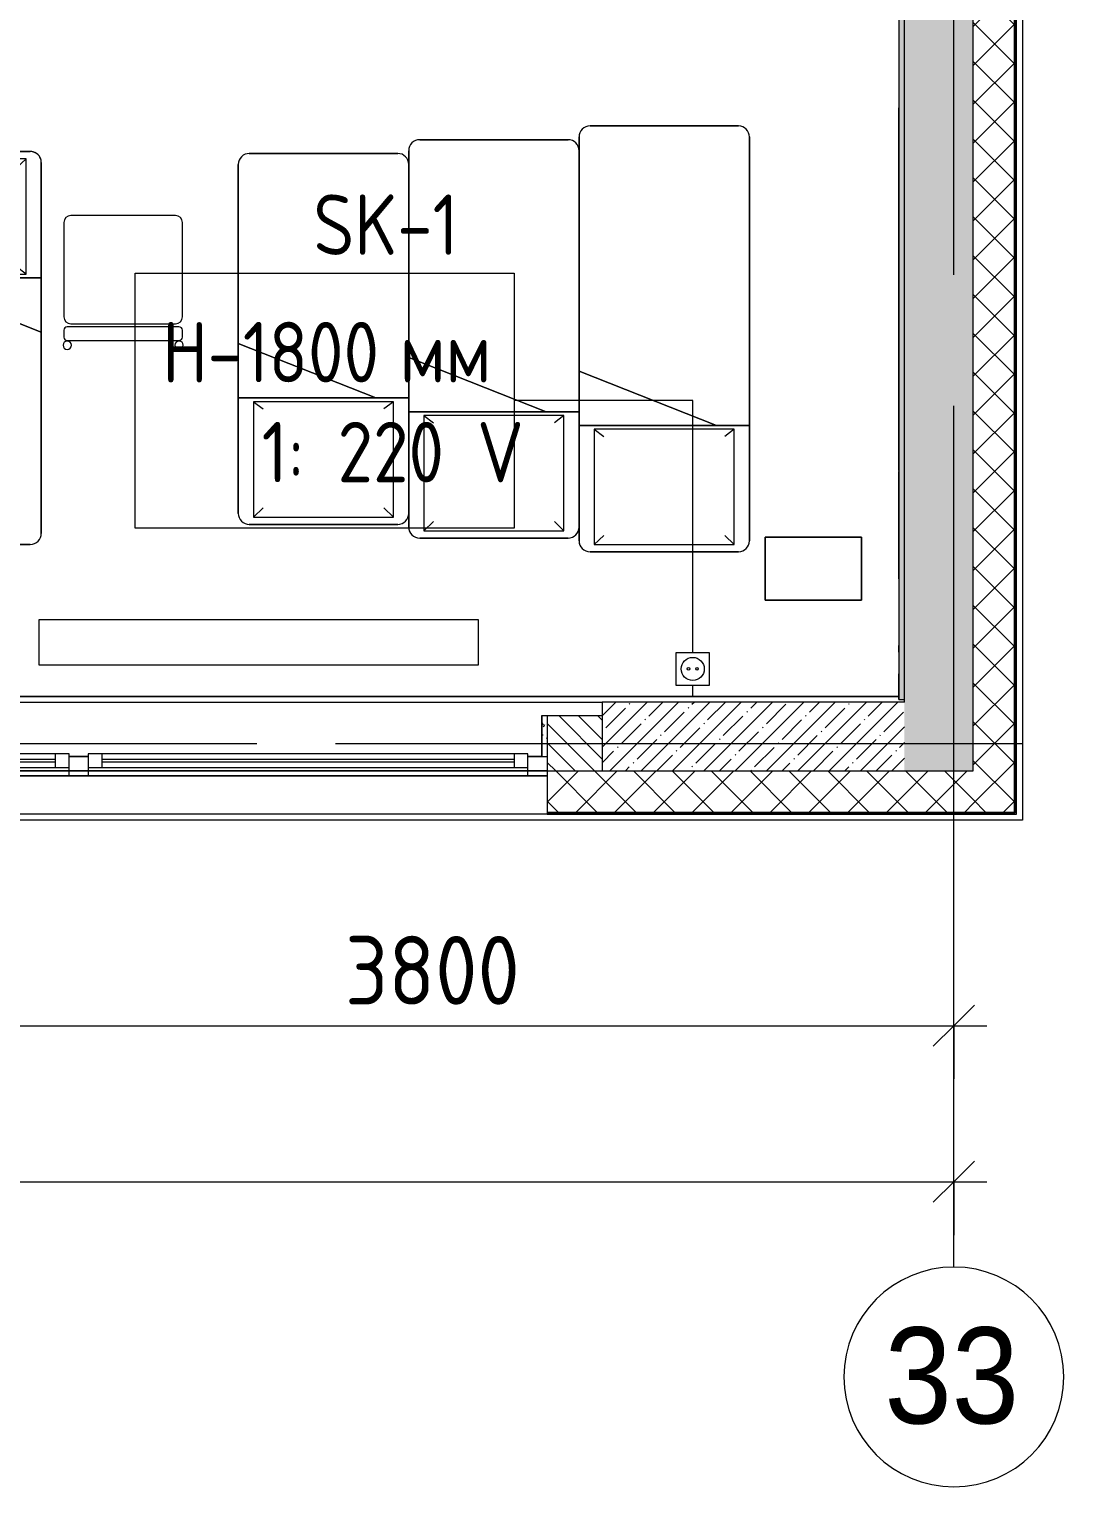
# Model space of a CAD drawing. Header units: millimetres. Extents: x 1322 to 199238, y -8553 to 29000.
# Drawn here: x 46114 to 49879, y -2706 to 2600 of the extents above; entities that cross this region are included whole.
import ezdxf

# ---------------------------------------------------------------- set-up
doc = ezdxf.new("R2010")
doc.units = ezdxf.units.MM
doc.linetypes.add('Осевая', pattern=[3175, 635, -476.25, 1587.5, -476.25])
for name, color, linetype, lineweight in [('A-ANNO-DIMS', 7, 'Continuous', 9), ('A-ANNO-DIMS-100', 7, 'Continuous', 9), ('A-DETL-GENF', 7, 'Continuous', 9), ('A-GLAZ', 7, 'Continuous', 9), ('A-GLAZ-1', 7, 'Continuous', 13), ('A-WALL', 7, 'Continuous', 9), ('E-ELEC-FIXT-IDEN', 7, 'Continuous', 9), ('I-WALL', 7, 'Continuous', 9), ('M-EQPM', 7, 'Continuous', 9), ('Оси', 7, 'Continuous', 9), ('Оси-1', 7, 'Continuous', 20), ('Оси-2', 7, 'Осевая', 9), ('Электрические приборы', 7, 'Continuous', 9)]:
    doc.layers.add(name, color=color, linetype=linetype, lineweight=lineweight)
for name, color, linetype, lineweight, true_color in [('A-WALL-1', 7, 'Continuous', 9, 0x3c3c3c), ('A-WALL-FNSH-1', 7, 'Continuous', 9, 0x3c3c3c), ('I-FURN-1', 7, 'Continuous', 9, 0xf0f0f0), ('M-EQPM-3', 7, 'Continuous', 9, 0xd4d4d4), ('Оси розеток', 7, 'Continuous', 9, 0xff1e23)]:
    doc.layers.add(name, color=color, linetype=linetype, lineweight=lineweight, true_color=true_color)
doc.styles.add('Arial', font='arial.ttf', dxfattribs={"width": 0.9, "height": 350})
doc.styles.add('GOST Common_3', font='GOST_Common.ttf', dxfattribs={"width": 0.9, "height": 220})
doc.styles.add('ISOCPEUR', font='isocpeur.ttf', dxfattribs={"width": 0.9, "height": 250})
doc.dimstyles.new('ISO-2_5_0_9К_БОЛЬШОЙ_1', dxfattribs={"dimscale": 304.8, "dimtxt": 248.995294, "dimasz": 0.492126, "dimexe": 0.393701, "dimexo": 0.984252, "dimgap": 0, "dimtad": 1, "dimdec": 0, "dimrnd": 10, "dimzin": 0, "dimdsep": 46, "dimtxsty": 'ISOCPEUR', "dimblk1": 'OBLIQUE', "dimblk2": 'OBLIQUE', "dimsah": 1, "dimcen": 0.09, "dimdle": 0.393701, "dimazin": 0, "dimtfac": 1, "dimtdec": 4, "dimtix": 1, "dimtmove": 0, "dimatfit": 3, "dimfxl": 1, "dimtvp": 1, "dimtolj": 1, "dimtzin": 0, "dimarcsym": 2})
pattern_1 = [(45, (-75531.33, 0), (-70.71068, 70.71068), []), (135, (-75531.33, 0), (-70.71068, -70.71068), [])]
pattern_2 = [(45, (-75531.33, 0), (-57.024626, 57.024626), []), (45, (-75474.3, 0), (-57.024626, 57.024626), [100.806, -20.161, 3.353, -16.808])]
pattern_3 = [(0, (-75531.326, 0), (121.92, 30.48), [10.058, -81.382, 10.058, -81.382, -487.68]), (0, (-75531.326, 0), (121.92, 30.48), [-182.88, 10.058, -172.822, 10.058, -81.382, -213.36]), (0, (-75531.326, 0), (121.92, 30.48), [-457.2, 10.058, -50.902, 10.058, -142.342]), (120, (-75485.606, 15.24), (-87.356454, 90.345817), [10.058, -81.382, 10.058, -81.382, -487.68]), (120, (-75485.606, 15.24), (-87.356454, 90.345817), [-182.88, 10.058, -172.822, 10.058, -81.382, -213.36]), (120, (-75485.606, 15.24), (-87.356454, 90.345817), [-457.2, 10.058, -50.902, 10.058, -142.342]), (240, (-75470.366, 76.2), (-34.563546, -120.825817), [10.058, -81.382, 10.058, -81.382, -487.68]), (240, (-75470.366, 76.2), (-34.563546, -120.825817), [-182.88, 10.058, -172.822, 10.058, -81.382, -213.36]), (240, (-75470.366, 76.2), (-34.563546, -120.825817), [-457.2, 10.058, -50.902, 10.058, -142.342])]

# ---------------------------------------------------------------- blocks, each defined once
blk = doc.blocks.new('120_Окно_СКБ_2Ст_Фрамуга сверху - 120_Окно_СКБ_2Ст_2300х2500_h_ ДОО-19727959-План размещения напольных электротехнических лючков и розеток 1 этажа в осях 23_1-33')
at = {"layer": 'A-GLAZ'}
for p, q in [((1150, -57), (-1150, -57)), ((-1080, -57), (1080, -57)), ((-1130, -127), (-1080, -127)), ((-1030, -107), (470, -107)), ((470, -117), (-1030, -117)), ((520, -127), (590, -127)), ((520, -127), (590, -127)), ((640, -107), (1030, -107)), ((1030, -117), (640, -117)), ((1080, -127), (1130, -127))]:
    blk.add_line(p, q, dxfattribs=at)
at = {"layer": 'A-GLAZ-1'}
for p, q in [((-1150, -127), (-1150, -57)), ((-1150, -57), (-1080, -57)), ((-1080, -57), (-1080, -127)), ((520, -87), (-1080, -87)), ((-1080, -87), (-1080, -137)), ((-1030, -137), (-1030, -87)), ((470, -137), (470, -87)), ((520, -127), (520, -57)), ((520, -57), (590, -57)), ((520, -137), (520, -87)), ((590, -57), (590, -127)), ((1080, -87), (590, -87)), ((590, -87), (590, -137)), ((640, -137), (640, -87)), ((1030, -137), (1030, -87)), ((1080, -127), (1080, -57)), ((1080, -57), (1150, -57)), ((1080, -137), (1080, -87)), ((1150, -57), (1150, -127)), ((-1080, -127), (-1150, -127)), ((-1080, -137), (520, -137)), ((590, -127), (520, -127)), ((590, -137), (1080, -137)), ((1150, -127), (1080, -127))]:
    blk.add_line(p, q, dxfattribs=at)
blk = doc.blocks.new('Блок Розеток и Выключателей - Блок Розеток и Выключателей_SK1-27362739-План размещения напольных электротехнических лючков и розеток 1 этажа в осях 23_1-33')
at = {"layer": 'A-DETL-GENF'}
for p, q in [((-60, -40), (60, -40)), ((-60, -160), (-60, -40)), ((60, -40), (60, -160)), ((60, -160), (-60, -160))]:
    blk.add_line(p, q, dxfattribs=at)
for centre, radius in [((0, -100), 42), ((-15.6, -100), 4.8), ((15.6, -100), 4.8)]:
    blk.add_circle(centre, radius, dxfattribs=at)
at = {"layer": 'Оси розеток'}
blk.add_line((0, 0), (0, -40), dxfattribs=at)
blk = doc.blocks.new('Bed - Small Sizes - 1_119-V31-План размещения напольных электротехнических лючков и розеток 1 этажа в осях 23_1-33')
at = {"layer": 'I-FURN-1'}
for p, q in [((247.3, 0), (-292.7, 0)), ((-292.7, 0), (247.3, 0)), ((247.3, 0), (-292.7, 0)), ((-292.7, 0), (247.3, 0)), ((-332.7, -40), (-332.7, -460)), ((-332.7, -460), (-332.7, -40)), ((-332.7, -40), (-332.7, -460)), ((-332.7, -460), (-332.7, -40)), ((-277.5, -26.2), (-242.7, -60)), ((232.5, -26.2), (-277.5, -26.2)), ((-277.5, -26.2), (-277.5, -446.2)), ((232.5, -26.2), (-277.5, -26.2)), ((-277.5, -26.2), (-277.5, -446.2)), ((232.5, -26.2), (197.3, -60)), ((232.5, -446.2), (232.5, -26.2)), ((232.5, -446.2), (232.5, -26.2)), ((287.3, -460), (287.3, -40)), ((287.3, -40), (287.3, -460)), ((287.3, -657.7), (287.3, -40)), ((287.3, -40), (287.3, -657.7)), ((-277.5, -446.2), (-242.7, -420)), ((232.5, -446.2), (197.3, -420)), ((-332.7, -460), (-212.7, -460)), ((-212.7, -460), (-332.7, -460)), ((-332.7, -460), (-332.7, -1390)), ((-332.7, -1390), (-332.7, -460)), ((-332.7, -460), (-212.7, -460)), ((-277.5, -446.2), (232.5, -446.2)), ((-277.5, -446.2), (232.5, -446.2)), ((-212.7, -460), (287.3, -460)), ((287.3, -460), (-212.7, -460)), ((287.3, -460), (-212.7, -460)), ((-212.7, -460), (287.3, -657.7)), ((287.3, -657.7), (-212.7, -460)), ((-212.7, -460), (287.3, -460)), ((-212.7, -460), (287.3, -657.7)), ((-212.7, -460), (287.3, -460)), ((287.3, -657.7), (287.3, -460)), ((287.3, -460), (287.3, -657.7)), ((287.3, -1390), (287.3, -657.7)), ((287.3, -657.7), (287.3, -1390)), ((-292.7, -1430), (247.3, -1430)), ((247.3, -1430), (-292.7, -1430))]:
    blk.add_line(p, q, dxfattribs=at)
for centre, start, end in [((-292.7, -40), 90, 180), ((-292.7, -40), 90, 180), ((247.3, -40), 360, 90), ((247.3, -40), 0, 90), ((-292.7, -40), 90, 180), ((-292.7, -40), 165, 180), ((-292.7, -40), 150, 165), ((-292.7, -40), 90, 150), ((247.3, -40), 0, 90), ((247.3, -40), 75, 90), ((247.3, -40), 0, 75), ((-292.7, -1390), 180, 270), ((-292.7, -1390), 180, 270), ((247.3, -1390), 270, 0), ((247.3, -1390), 270, 0)]:
    blk.add_arc(centre, 40, start, end, dxfattribs=at)
blk = doc.blocks.new('Bed - Small Sizes - 1_118-25585773-План размещения напольных электротехнических лючков и розеток 1 этажа в осях 23_1-33')
at = {"layer": 'I-FURN-1'}
for p, q in [((247.3, 0), (-292.7, 0)), ((-292.7, 0), (247.3, 0)), ((247.3, 0), (-292.7, 0)), ((-292.7, 0), (247.3, 0)), ((-332.7, -40), (-332.7, -460)), ((-332.7, -460), (-332.7, -40)), ((-332.7, -40), (-332.7, -460)), ((-332.7, -460), (-332.7, -40)), ((-277.5, -26.2), (-242.7, -60)), ((232.5, -26.2), (-277.5, -26.2)), ((-277.5, -26.2), (-277.5, -446.2)), ((232.5, -26.2), (-277.5, -26.2)), ((-277.5, -26.2), (-277.5, -446.2)), ((232.5, -26.2), (197.3, -60)), ((232.5, -446.2), (232.5, -26.2)), ((232.5, -446.2), (232.5, -26.2)), ((287.3, -460), (287.3, -40)), ((287.3, -40), (287.3, -90)), ((287.3, -90), (287.3, -40)), ((287.3, -40), (287.3, -90)), ((287.3, -90), (287.3, -460)), ((287.3, -510), (287.3, -90)), ((287.3, -90), (287.3, -510)), ((-277.5, -446.2), (-242.7, -420)), ((232.5, -446.2), (197.3, -420)), ((-332.7, -460), (-212.7, -460)), ((-212.7, -460), (-332.7, -460)), ((-332.7, -460), (-332.7, -1510)), ((-332.7, -1510), (-332.7, -460)), ((-332.7, -460), (-212.7, -460)), ((-277.5, -446.2), (232.5, -446.2)), ((-277.5, -446.2), (232.5, -446.2)), ((-212.7, -460), (287.3, -460)), ((287.3, -460), (-212.7, -460)), ((287.3, -460), (-212.7, -460)), ((-212.7, -460), (287.3, -657.7)), ((287.3, -657.7), (-212.7, -460)), ((-212.7, -460), (287.3, -460)), ((-212.7, -460), (287.3, -657.7)), ((-212.7, -460), (287.3, -460)), ((287.3, -657.7), (287.3, -460)), ((287.3, -460), (287.3, -510)), ((287.3, -510), (287.3, -657.7)), ((287.3, -657.7), (287.3, -510)), ((287.3, -510), (287.3, -657.7)), ((287.3, -1510), (287.3, -657.7)), ((287.3, -657.7), (287.3, -1460)), ((287.3, -1460), (287.3, -1510)), ((-292.7, -1550), (247.3, -1550)), ((247.3, -1550), (-292.7, -1550))]:
    blk.add_line(p, q, dxfattribs=at)
for centre, start, end in [((-292.7, -40), 90, 180), ((-292.7, -40), 90, 180), ((247.3, -40), 360, 90), ((247.3, -40), 0, 90), ((-292.7, -40), 90, 180), ((-292.7, -40), 90, 180), ((247.3, -40), 0, 90), ((247.3, -40), 0, 90), ((-292.7, -1510), 180, 270), ((-292.7, -1510), 180, 270), ((247.3, -1510), 270, 360), ((247.3, -1510), 270, 0)]:
    blk.add_arc(centre, 40, start, end, dxfattribs=at)
blk = doc.blocks.new('Bed - Small Sizes - Single 5-25585953-План размещения напольных электротехнических лючков и розеток 1 этажа в осях 23_1-33')
at = {"layer": 'I-FURN-1'}
for p, q in [((247.3, 0), (-292.7, 0)), ((-292.7, 0), (247.3, 0)), ((247.3, 0), (-292.7, 0)), ((-292.7, 0), (247.3, 0)), ((-332.7, -40), (-332.7, -410)), ((-332.7, -460), (-332.7, -40)), ((-332.7, -40), (-332.7, -460)), ((-332.7, -460), (-332.7, -40)), ((-277.5, -26.2), (-242.7, -60)), ((232.5, -26.2), (-277.5, -26.2)), ((-277.5, -26.2), (-277.5, -446.2)), ((232.5, -26.2), (-277.5, -26.2)), ((-277.5, -26.2), (-277.5, -446.2)), ((232.5, -26.2), (197.3, -60)), ((232.5, -446.2), (232.5, -26.2)), ((232.5, -446.2), (232.5, -26.2)), ((287.3, -460), (287.3, -40)), ((287.3, -40), (287.3, -90)), ((287.3, -90), (287.3, -40)), ((287.3, -40), (287.3, -90)), ((287.3, -90), (287.3, -460)), ((287.3, -510), (287.3, -90)), ((287.3, -90), (287.3, -510)), ((-332.7, -410), (-332.7, -460)), ((-277.5, -446.2), (-242.7, -420)), ((232.5, -446.2), (197.3, -420)), ((-332.7, -460), (-212.7, -460)), ((-212.7, -460), (-332.7, -460)), ((-332.7, -460), (-332.7, -607.7)), ((-332.7, -607.7), (-332.7, -460)), ((-332.7, -460), (-212.7, -460)), ((-277.5, -446.2), (232.5, -446.2)), ((-277.5, -446.2), (232.5, -446.2)), ((-212.7, -460), (287.3, -460)), ((287.3, -460), (-212.7, -460)), ((287.3, -460), (-212.7, -460)), ((-212.7, -460), (287.3, -657.7)), ((287.3, -657.7), (-212.7, -460)), ((-212.7, -460), (287.3, -460)), ((-212.7, -460), (287.3, -657.7)), ((-212.7, -460), (287.3, -460)), ((287.3, -657.7), (287.3, -460)), ((287.3, -460), (287.3, -510)), ((287.3, -510), (287.3, -657.7)), ((287.3, -657.7), (287.3, -510)), ((287.3, -510), (287.3, -657.7)), ((-332.7, -607.7), (-332.7, -1410)), ((-332.7, -1410), (-332.7, -607.7)), ((287.3, -1410), (287.3, -657.7)), ((287.3, -657.7), (287.3, -1360)), ((287.3, -1360), (287.3, -1410)), ((-292.7, -1450), (247.3, -1450)), ((247.3, -1450), (-292.7, -1450))]:
    blk.add_line(p, q, dxfattribs=at)
for centre, start, end in [((-292.7, -40), 90, 180), ((-292.7, -40), 90, 180), ((247.3, -40), 360, 90), ((247.3, -40), 0, 90), ((-292.7, -40), 90, 180), ((-292.7, -40), 90, 180), ((247.3, -40), 0, 90), ((247.3, -40), 0, 90), ((-292.7, -1410), 180, 270), ((-292.7, -1410), 180, 270), ((247.3, -1410), 270, 0), ((247.3, -1410), 270, 0)]:
    blk.add_arc(centre, 40, start, end, dxfattribs=at)
blk = doc.blocks.new('Bed - Small Sizes - Single 6-25586073-План размещения напольных электротехнических лючков и розеток 1 этажа в осях 23_1-33')
at = {"layer": 'I-FURN-1'}
for p, q in [((247.3, 0), (-292.7, 0)), ((-292.7, 0), (247.3, 0)), ((247.3, 0), (-292.7, 0)), ((-292.7, 0), (247.3, 0)), ((-332.7, -40), (-332.7, -410)), ((-332.7, -460), (-332.7, -40)), ((-332.7, -40), (-332.7, -460)), ((-332.7, -460), (-332.7, -40)), ((-277.5, -26.2), (-242.7, -60)), ((232.5, -26.2), (-277.5, -26.2)), ((-277.5, -26.2), (-277.5, -446.2)), ((232.5, -26.2), (-277.5, -26.2)), ((-277.5, -26.2), (-277.5, -446.2)), ((232.5, -26.2), (197.3, -60)), ((232.5, -446.2), (232.5, -26.2)), ((232.5, -446.2), (232.5, -26.2)), ((287.3, -460), (287.3, -40)), ((287.3, -40), (287.3, -460)), ((287.3, -657.7), (287.3, -40)), ((287.3, -40), (287.3, -657.7)), ((-332.7, -410), (-332.7, -460)), ((-277.5, -446.2), (-242.7, -420)), ((232.5, -446.2), (197.3, -420)), ((-332.7, -460), (-212.7, -460)), ((-212.7, -460), (-332.7, -460)), ((-332.7, -460), (-332.7, -607.7)), ((-332.7, -607.7), (-332.7, -460)), ((-332.7, -460), (-212.7, -460)), ((-277.5, -446.2), (232.5, -446.2)), ((-277.5, -446.2), (232.5, -446.2)), ((-212.7, -460), (287.3, -460)), ((287.3, -460), (-212.7, -460)), ((287.3, -460), (-212.7, -460)), ((-212.7, -460), (287.3, -657.7)), ((287.3, -657.7), (-212.7, -460)), ((-212.7, -460), (287.3, -460)), ((-212.7, -460), (287.3, -657.7)), ((-212.7, -460), (287.3, -460)), ((287.3, -657.7), (287.3, -460)), ((287.3, -460), (287.3, -657.7)), ((-332.7, -607.7), (-332.7, -1310)), ((-332.7, -1310), (-332.7, -607.7)), ((287.3, -1310), (287.3, -657.7)), ((287.3, -657.7), (287.3, -1310)), ((-292.7, -1350), (247.3, -1350)), ((247.3, -1350), (-292.7, -1350))]:
    blk.add_line(p, q, dxfattribs=at)
for centre, start, end in [((-292.7, -40), 90, 180), ((-292.7, -40), 90, 180), ((247.3, -40), 360, 90), ((247.3, -40), 0, 90), ((-292.7, -40), 90, 180), ((-292.7, -40), 90, 180), ((247.3, -40), 0, 90), ((247.3, -40), 0, 90), ((-292.7, -1310), 180, 270), ((-292.7, -1310), 180, 270), ((247.3, -1310), 270, 0), ((247.3, -1310), 270, 0)]:
    blk.add_arc(centre, 40, start, end, dxfattribs=at)
blk = doc.blocks.new('Стул Breuer - 1_189-25586788-План размещения напольных электротехнических лючков и розеток 1 этажа в осях 23_1-33')
at = {"layer": 'I-FURN-1'}
for p, q in [((-215.9, 215.9), (-215.9, -127)), ((190.5, 241.3), (-190.5, 241.3)), ((215.9, -127), (215.9, 215.9)), ((-190.5, -152.4), (190.5, -152.4)), ((-215.9, -176.2), (-215.9, -200.8)), ((203.2, -163.5), (-203.2, -163.5)), ((215.9, -200.8), (215.9, -176.2)), ((-203.2, -213.5), (203.2, -213.5))]:
    blk.add_line(p, q, dxfattribs=at)
for centre, radius, start, end in [((-190.5, 215.9), 25.4, 90, 180), ((190.5, 215.9), 25.4, 0, 90), ((-190.5, -127), 25.4, 180, 270), ((190.5, -127), 25.4, 270, 360), ((-203.2, -176.2), 12.7, 90, 180), ((-203.2, -200.8), 12.7, 180, 270), ((203.2, -176.2), 12.7, 360, 90), ((203.2, -200.8), 12.7, 270, 360), ((-203.5, -230.6), 15.1, 360, 180), ((-203.5, -230.6), 15.1, 180, 360), ((203.7, -230.6), 15.1, 360, 180), ((203.7, -230.6), 15.1, 180, 360)]:
    blk.add_arc(centre, radius, start, end, dxfattribs=at)
blk = doc.blocks.new('radiator_prado_classic_z_tip_30_po exemplyaru - Classic Z Тип 30-300-31137165-План размещения напольных электротехнических лючков и розеток 1 этажа в осях 23_1-33')
at = {"layer": 'M-EQPM-3'}
for p, q in [((0, 228), (0, 64)), ((1600, 228), (0, 228)), ((1600, 64), (1600, 228)), ((0, 64), (1600, 64))]:
    blk.add_line(p, q, dxfattribs=at)
blk = doc.blocks.new('Ось сетки - D8-29747960-План размещения напольных электротехнических лючков и розеток 1 этажа в осях 23_1-33')
at = {"layer": 'Оси-1'}
for start, end in [(360, 180), (180, 360)]:
    blk.add_arc((0, 0), 4, start, end, dxfattribs=at)
blk = doc.blocks.new('DIMBLOCK12-План размещения напольных электротехнических лючков и розеток 1 этажа в осях 23_1-33')
at = {"layer": 'A-ANNO-DIMS-100'}
for p, q in [((45678.7, -1221.7), (45678.7, -907.7)), ((49478.7, -1221.7), (49478.7, -907.7)), ((45678.7, -1027.7), (49598.7, -1027.7)), ((45678.7, -1027.7), (45678.7, -1221.7)), ((49478.7, -1027.7), (49478.7, -1221.7))]:
    blk.add_line(p, q, dxfattribs=at)
at = {"layer": 'A-ANNO-DIMS-100', "lineweight": 20}
for p, q in [((45678.7, -1027.7), (45753.7, -952.7)), ((49478.7, -1027.7), (49553.7, -952.7)), ((45678.7, -1027.7), (45603.7, -1102.7)), ((49478.7, -1027.7), (49403.7, -1102.7))]:
    blk.add_line(p, q, dxfattribs=at)
at = {"layer": 'A-ANNO-DIMS-100', "color": 0, "insert": (47262.6, -701.1), "char_height": 250, "width": 758.478, "attachment_point": 1, "line_spacing_factor": 1.149209, "style": 'ISOCPEUR'}
blk.add_mtext('3800', dxfattribs=at)
blk = doc.blocks.new('_Oblique')
at = {"color": 0, "linetype": 'ByBlock', "lineweight": -2}
blk.add_line((-0.5, -0.5), (0.5, 0.5), dxfattribs=at)
blk = doc.blocks.new('DIMBLOCK26-План размещения напольных электротехнических лючков и розеток 1 этажа в осях 23_1-33')
at = {"layer": 'A-ANNO-DIMS-100'}
for p, q in [((9028.7, -1789.6), (9028.7, -1475.6)), ((49478.7, -1789.6), (49478.7, -1475.6)), ((8908.7, -1595.6), (49598.7, -1595.6)), ((9028.7, -1595.6), (9028.7, -1789.6)), ((49478.7, -1595.6), (49478.7, -1789.6))]:
    blk.add_line(p, q, dxfattribs=at)
at = {"layer": 'A-ANNO-DIMS-100', "lineweight": 20}
for p, q in [((9028.7, -1595.6), (9103.7, -1520.6)), ((49478.7, -1595.6), (49553.7, -1520.6)), ((9028.7, -1595.6), (8953.7, -1670.6)), ((49478.7, -1595.6), (49403.7, -1670.6))]:
    blk.add_line(p, q, dxfattribs=at)
at = {"layer": 'A-ANNO-DIMS-100', "color": 0, "insert": (28834.7, -1269), "char_height": 250, "width": 1005.558, "attachment_point": 1, "line_spacing_factor": 1.149209, "style": 'ISOCPEUR'}
blk.add_mtext('40450', dxfattribs=at)

msp = doc.modelspace()

# ---------------------------------------------------------------- hatches: boundary and pattern name
at = {"layer": 'A-WALL'}
h = msp.add_hatch(dxfattribs=at)
h.set_pattern_fill('FP_5', color=256, style=0, pattern_type=2)
h.set_pattern_definition(pattern_1)
h.paths.add_polyline_path([(49548.7, -250), (49698.7, -250), (49698.7, 7700), (49548.7, 7700), (49548.7, -100)])
h.paths.add_polyline_path([(49548.7, 8900), (49698.7, 8900), (49698.7, 10820), (49548.7, 10820), (49548.7, 9353.7)])
h.paths.add_polyline_path([(49548.7, 13120), (49698.7, 13120), (49698.7, 13670), (49548.7, 13670)])
h.paths.add_polyline_path([(49548.7, 15220), (49698.7, 15220), (49698.7, 21550), (49548.7, 21550), (49548.7, 17270.3)])
h = msp.add_hatch(dxfattribs=at)
h.set_pattern_fill('FP_1', color=256, style=0, pattern_type=2)
h.set_pattern_definition([(135, (-75531.326, 0), (-35.35534, -35.35534), [])])
h.paths.add_polyline_path([(48198.7, -100), (48198.7, 100), (47998.7, 100), (47998.7, -100)])
h.paths.add_polyline_path([(45698.7, -100), (45698.7, 100), (45598.7, 100), (45598.7, -100)])
h.paths.add_polyline_path([(43596.1, -100), (43798.7, -100), (43798.7, 100), (43298.7, 100), (43298.7, -100)])
h.paths.add_polyline_path([(41498.7, -100), (41498.7, 100), (40448.7, 100), (40448.7, -100), (40936, -100)])
h.paths.add_polyline_path([(38148.7, -100), (38148.7, 100), (37898.7, 100), (37898.7, -100)])
h.paths.add_polyline_path([(35198.7, -100), (36098.7, -100), (36098.7, 100), (35198.7, 100)])
h.paths.add_polyline_path([(34138.7, -100), (34298.7, -100), (34298.7, 100), (33948.7, 100), (33948.7, -100), (34123.7, -100)])
h.paths.add_polyline_path([(30698.7, -100), (30698.7, 100), (29648.7, 100), (29648.7, -100), (30295.4, -100)])
h.paths.add_polyline_path([(27348.7, -100), (27348.7, 100), (27098.7, 100), (27098.7, -100)])
h.paths.add_polyline_path([(26198.7, -100), (26198.7, 100), (25298.7, 100), (25298.7, -100)])
h.paths.add_polyline_path([(22573.7, -100), (22573.7, 100), (21573.7, 100), (21573.7, -100), (22315, -100)])
h.paths.add_polyline_path([(18998.7, -100), (19248.7, -100), (19248.7, 100), (18998.7, 100), (18998.7, 56.5)])
h.paths.add_polyline_path([(16994.7, -100), (17198.7, -100), (17198.7, 100), (16398.7, 100), (16398.7, -100)])
h = msp.add_hatch(dxfattribs=at)
h.set_pattern_fill('FP_5', color=256, style=0, pattern_type=2)
h.set_pattern_definition(pattern_1)
h.paths.add_polyline_path([(49548.7, -250), (49548.7, -100), (47998.7, -100), (47998.7, -250), (48916.4, -250)])
h.paths.add_polyline_path([(45698.7, -250), (45698.7, -100), (44698.7, -100), (44698.7, -250), (44926.2, -250)])
h.paths.add_polyline_path([(43596.1, -250), (43798.7, -250), (43798.7, -100), (42398.7, -100), (42398.7, -250)])
h.paths.add_polyline_path([(41498.7, -250), (41498.7, -100), (40448.7, -100), (40448.7, -250), (40936, -250)])
h.paths.add_polyline_path([(38148.7, -250), (38148.7, -100), (36998.7, -100), (36998.7, -250), (37610.8, -250)])
h.paths.add_polyline_path([(33948.7, -250), (34298.7, -250), (34298.7, -100), (33948.7, -100)])
h.paths.add_polyline_path([(35615.7, -250), (36098.7, -250), (36098.7, -100), (35198.7, -100), (35198.7, -250)])
h.paths.add_polyline_path([(32498.7, -250), (32498.7, -100), (31598.7, -100), (31598.7, -250)])
h.paths.add_polyline_path([(29648.7, -250), (30698.7, -250), (30698.7, -100), (29648.7, -100)])
h.paths.add_polyline_path([(27098.7, -250), (27348.7, -250), (27348.7, -100), (25298.7, -100), (25298.7, -250), (26305.2, -250)])
h.paths.add_polyline_path([(24398.7, -250), (24398.7, -100), (23498.7, -100), (23498.7, -250), (23645.1, -250)])
h.paths.add_polyline_path([(21548.7, -250), (22598.7, -250), (22598.7, -100), (21548.7, -100)])
h.paths.add_polyline_path([(18998.7, -250), (19248.7, -250), (19248.7, -100), (18098.7, -100), (18098.7, -250)])
h.paths.add_polyline_path([(16398.7, -250), (17198.7, -250), (17198.7, -100), (16398.7, -100)])
h.paths.add_polyline_path([(15498.7, -250), (15498.7, -100), (13678.7, -100), (13678.7, -250), (14334.6, -250)])
at = {"layer": 'I-WALL'}
h = msp.add_hatch(dxfattribs=at)
h.set_pattern_fill('FP_31', color=256, style=0, pattern_type=2)
h.set_pattern_definition(pattern_3)
h.paths.add_polyline_path([(49298.7, 160), (49298.7, 7700), (49278.7, 7700), (49278.7, 160)])
h.paths.add_polyline_path([(49298.7, 8900), (49298.7, 9980), (49278.7, 9980), (49278.7, 8900)])
h = msp.add_hatch(dxfattribs=at)
h.set_pattern_fill('FP_2', color=256, style=0, pattern_type=2)
h.set_pattern_definition(pattern_2)
h.paths.add_polyline_path([(49548.7, -100), (49548.7, 7700), (49496.7, 7700), (49496.7, 7720), (49298.7, 7720), (49298.7, -100)])
h = msp.add_hatch(dxfattribs=at)
h.set_pattern_fill('FP_2', color=256, style=0, pattern_type=2)
h.set_pattern_definition(pattern_2)
h.paths.add_polyline_path([(48916.4, -100), (49298.7, -100), (49298.7, 150), (48198.7, 150), (48198.7, -100)])
h = msp.add_hatch(dxfattribs=at)
h.set_pattern_fill('FP_31', color=256, style=0, pattern_type=2)
h.set_pattern_definition(pattern_3)
h.paths.add_polyline_path([(47998.7, -48), (47998.7, 100), (47978.7, 100), (47978.7, -48)])

# ---------------------------------------------------------------- linework, layer by layer
at = {"layer": 'A-WALL'}
for p, q in [((49728.7, 11722), (49728.7, -280)), ((49298.7, 150), (49298.7, 7720)), ((49698.7, -250), (49698.7, 7700)), ((49701.7, -253), (49701.7, 7700)), ((48198.7, 150), (48198.7, -100)), ((43798.7, -100), (47998.7, -100)), ((47998.7, -100), (49298.7, -100)), ((47998.7, -258), (45698.7, -258)), ((47998.7, -250), (49698.7, -250)), ((47998.7, -253), (49701.7, -253)), ((49728.7, -280), (33948.7, -280))]:
    msp.add_line(p, q, dxfattribs=at)
at = {"layer": 'A-WALL-1'}
for p, q in [((49548.7, -100), (49548.7, 7700)), ((49278.7, 7262.3), (49278.7, 160)), ((49278.7, 160), (49298.7, 160)), ((49298.7, 150), (48198.7, 150)), ((47978.7, 100), (47978.7, -48)), ((47998.7, 100), (47978.7, 100)), ((48198.7, 100), (47998.7, 100)), ((47998.7, 100), (47998.7, -250)), ((47978.7, -48), (47998.7, -48)), ((47998.7, -100), (49548.7, -100))]:
    msp.add_line(p, q, dxfattribs=at)
at = {"layer": 'A-WALL-FNSH-1'}
for p, q in [((49706.7, -258), (49706.7, 7700)), ((49278.7, 1923.3), (49277.7, 1923.3)), ((49277.7, 1850), (49277.7, 1448.9)), ((49277.7, 1382.7), (49278.7, 1382.7)), ((49278.7, 599.2), (49277.7, 599.2)), ((49277.7, 599.2), (49277.7, 342)), ((49278.7, 366.3), (49277.7, 366.3)), ((49277.7, 356.3), (49278.7, 356.3)), ((49277.7, 342), (49278.7, 342)), ((49278.7, 332), (49277.7, 332)), ((49277.7, 332), (49277.7, 253.6)), ((49277.7, 253.6), (49278.7, 253.6)), ((45718.7, 170), (49277.7, 170)), ((49277.7, 171), (45719.7, 171)), ((47977.7, 100), (47977.7, -48)), ((47978.7, 100), (47977.7, 100)), ((47977.7, -48), (47978.7, -48)), ((47998.7, -250), (47998.7, -258)), ((47998.7, -258), (49706.7, -258))]:
    msp.add_line(p, q, dxfattribs=at)
at = {"layer": 'E-ELEC-FIXT-IDEN'}
for p, q in [((48528.2, 1247.7), (47878.1, 1247.7)), ((48528.2, 331), (48528.2, 1247.7))]:
    msp.add_line(p, q, dxfattribs=at)
at = {"layer": 'E-ELEC-FIXT-IDEN', "flags": 128}
msp.add_lwpolyline([(46499.1, 1711.7), (47878.1, 1711.7), (47878.1, 783.7), (46499.1, 783.7)], close=True, dxfattribs=at)
at = {"layer": 'I-FURN-1'}
for p, q in [((49142.4, 751), (48792.4, 751)), ((48792.4, 751), (48792.4, 521)), ((48792.4, 521), (48792.4, 751)), ((48792.4, 751), (49142.4, 751)), ((49142.4, 521), (49142.4, 751)), ((49142.4, 751), (49142.4, 521)), ((48792.4, 521), (49142.4, 521)), ((49142.4, 521), (48792.4, 521))]:
    msp.add_line(p, q, dxfattribs=at)
at = {"layer": 'I-WALL'}
for p, q in [((49277.7, 2313.2), (49278.7, 2313.2)), ((49277.7, 1850), (49277.7, 2313.2)), ((49277.7, 2038.8), (49278.7, 2038.8)), ((49277.7, 2028.2), (49278.7, 2028.2)), ((49277.7, 1899.5), (49278.7, 1899.5)), ((49278.7, 1652.2), (49277.7, 1652.2)), ((49277.7, 992.8), (49277.7, 1448.9)), ((49277.7, 1399.5), (49278.7, 1399.5)), ((49277.7, 1342.4), (49278.7, 1342.4)), ((49277.7, 1258.8), (49278.7, 1258.8)), ((49277.7, 992.8), (49278.7, 992.8)), ((49277.7, 989.1), (49278.7, 989.1)), ((49277.7, 599.2), (49277.7, 989.1)), ((49277.7, 160), (49277.7, 253.6)), ((49277.7, 160), (49278.7, 160)), ((45698.7, 150), (48198.7, 150)), ((47998.7, -100), (45698.7, -100))]:
    msp.add_line(p, q, dxfattribs=at)
for points, knots in [([(49277.7, 2028.2), (49277.7, 1855.9), (49277.7, 1815.5), (49277.7, 1608.1), (49277.7, 1342.4), (49277.7, 1342.4)], [-5.726484, -5.726484, -5.726484, -5.726484, -4.17647, -2.110488, 0, 0, 0, 0]), ([(49277.7, 1342.4), (49277.7, 1342.4), (49277.7, 1608.1), (49277.7, 1815.5), (49277.7, 1855.9), (49277.7, 2028.2)], [0, 0, 0, 0, 2.110488, 4.17647, 5.726484, 5.726484, 5.726484, 5.726484]), ([(49277.7, 366.3), (49277.7, 359), (49277.7, 350.7), (49277.7, 343.1), (49277.7, 342)], [1.1427281, 1.1427281, 1.1427281, 1.1427281, 1.25295, 1.272376, 1.272376, 1.272376, 1.272376]), ([(49277.7, 332), (49277.7, 333.1), (49277.7, 340.7), (49277.7, 349), (49277.7, 356.3)], [-1.272376, -1.272376, -1.272376, -1.272376, -1.25295, -1.1427281, -1.1427281, -1.1427281, -1.1427281])]:
    msp.add_open_spline(points, degree=3, knots=knots, dxfattribs=at)
at = {"layer": 'Оси'}
for p, q in [((49478.7, -1906.3), (49478.7, 593.7)), ((47228.7, 0), (49728.7, 0))]:
    msp.add_line(p, q, dxfattribs=at)
at = {"layer": 'Оси-2'}
for p, q in [((49478.7, 593.7), (49478.7, 19415.1)), ((9318.1, 0), (47228.7, 0))]:
    msp.add_line(p, q, dxfattribs=at)

# ---------------------------------------------------------------- block references
at = {"layer": 'A-GLAZ', "rotation": 180}
msp.add_blockref('120_Окно_СКБ_2Ст_Фрамуга сверху - 120_Окно_СКБ_2Ст_2300х2500_h_ ДОО-19727959-План размещения напольных электротехнических лючков и розеток 1 этажа в осях 23_1-33', (46848.7, -175), dxfattribs=at)
at = {"layer": 'I-FURN-1', "rotation": 180}
for name, p in [('Bed - Small Sizes - 1_118-25585773-План размещения напольных электротехнических лючков и розеток 1 этажа в осях 23_1-33', (48402.1, 697.2)), ('Bed - Small Sizes - Single 5-25585953-План размещения напольных электротехнических лючков и розеток 1 этажа в осях 23_1-33', (47782.1, 747.2)), ('Bed - Small Sizes - Single 6-25586073-План размещения напольных электротехнических лючков и розеток 1 этажа в осях 23_1-33', (47162.1, 797.2))]:
    msp.add_blockref(name, p, dxfattribs=at)
at = {"layer": 'I-FURN-1'}
for name, p in [('Bed - Small Sizes - 1_119-V31-План размещения напольных электротехнических лючков и розеток 1 этажа в осях 23_1-33', (45870.5, 2154.4)), ('Стул Breuer - 1_189-25586788-План размещения напольных электротехнических лючков и розеток 1 этажа в осях 23_1-33', (46455.6, 1679.8))]:
    msp.add_blockref(name, p, dxfattribs=at)
at = {"layer": 'M-EQPM'}
msp.add_blockref('radiator_prado_classic_z_tip_30_po exemplyaru - Classic Z Тип 30-300-31137165-План размещения напольных электротехнических лючков и розеток 1 этажа в осях 23_1-33', (46148.7, 222), dxfattribs=at)
at = {"layer": 'Оси-1', "xscale": 99.99999999999993, "yscale": 99.99999999999993, "zscale": 99.99999999999993}
msp.add_blockref('Ось сетки - D8-29747960-План размещения напольных электротехнических лючков и розеток 1 этажа в осях 23_1-33', (49478.7, -2306.3), dxfattribs=at)
at = {"layer": 'Электрические приборы', "rotation": 180}
msp.add_blockref('Блок Розеток и Выключателей - Блок Розеток и Выключателей_SK1-27362739-План размещения напольных электротехнических лючков и розеток 1 этажа в осях 23_1-33', (48528.2, 171), dxfattribs=at)

# ---------------------------------------------------------------- texts
at = {"layer": 'E-ELEC-FIXT-IDEN', "char_height": 220, "attachment_point": 1, "style": 'GOST Common_3'}
for s, insert, width in [('SK-1', (47147.7, 1998), 656.582), ('H-1800 ', (46599.1, 1534), 1046.202), ('мм', (47462.3, 1534), 375.19), ('   1: 220 V', (46599.1, 1170.2), 1291.519)]:
    msp.add_mtext(s, dxfattribs=dict(at, insert=insert, width=width))
at = {"layer": 'Оси', "insert": (49226.1, -2125.6), "char_height": 350, "width": 606.076, "attachment_point": 1, "style": 'Arial'}
msp.add_mtext('33', dxfattribs=at)

# ---------------------------------------------------------------- dimensions: what is measured, and where the dimension line sits
at = {"layer": 'A-ANNO-DIMS'}
for base, p1, p2, override, picture, middle in [((49478.7, -1027.7), (45678.7, -921.7), (49478.7, -921.7), {"dimpost": '<>', "dimfxl": 3800}, 'DIMBLOCK12-План размещения напольных электротехнических лючков и розеток 1 этажа в осях 23_1-33', (47578.7, -902.7)), ((49478.7, -1595.6), (9028.7, -1489.6), (49478.7, -1489.6), {"dimpost": '<>', "dimfxl": 40450}, 'DIMBLOCK26-План размещения напольных электротехнических лючков и розеток 1 этажа в осях 23_1-33', (29253.7, -1470.6))]:
    dim = msp.add_linear_dim(base=base, p1=p1, p2=p2, dimstyle='ISO-2_5_0_9К_БОЛЬШОЙ_1', override=override, dxfattribs=at)
    dim.commit()
    dim.dimension.update_dxf_attribs({"geometry": picture, "text_midpoint": middle})

doc.saveas('drawing.dxf')
